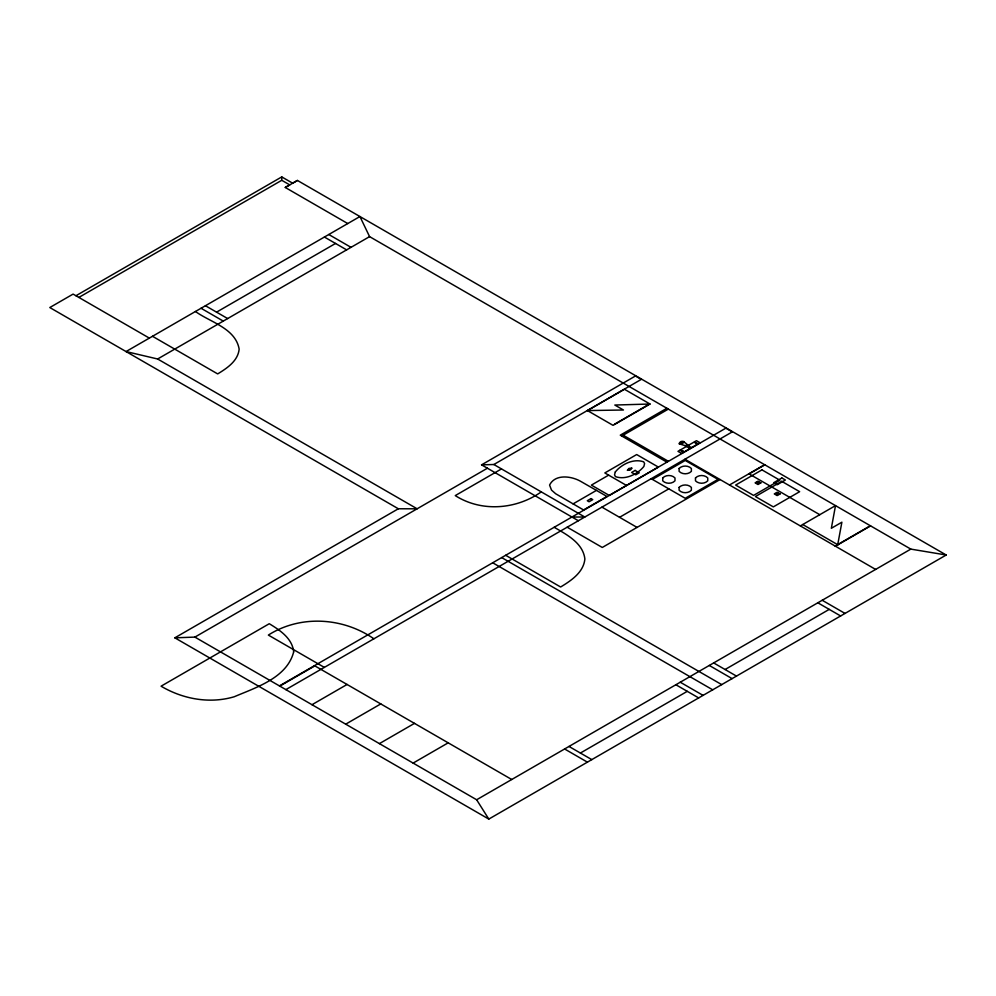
<?xml version="1.0" encoding="UTF-8"?>
<svg xmlns="http://www.w3.org/2000/svg" width="996" height="996" viewBox="0 0 996 996"><rect width="100%" height="100%" fill="white"/><g stroke="black" fill="none" stroke-linecap="round" stroke-linejoin="round"><path stroke-width="1.49" d="M837.673 544.899L841.881 522.203L831.349 528.278L835.507 505.619L800.386 525.888M347.753 223.552L285.267 187.472L289.724 184.883L281.756 180.288L281.756 176.915L75.945 295.737M78.871 297.418L281.756 180.288M285.267 187.472L297.431 180.45L946.2 555.009L488.799 819.086L174.835 637.826L398.35 508.769L417.125 508.807L157.629 358.996L126.044 351.563L359.93 216.53L369.578 236.625L910.817 549.107L946.2 555.009M216.543 312.146L335.515 243.46M157.629 358.996L369.578 236.625M481.566 464.846L635.46 375.99L641.312 379.376L493.854 464.51L481.566 464.846L578.377 520.734M174.835 637.826L194.892 637.104L487.418 468.22M587.466 410.576L624.417 389.249L650.015 404.027L613.063 425.354L587.466 410.576L623.434 410.003L614.818 405.036L650.015 404.027M501.486 468.917L455.259 495.597C481.516 512.342 516.202 509.529 541.264 491.887M614.47 424.246L648.085 404.837M666.884 408.26L620.271 435.165L666.959 462.169M621.741 436.011L668.341 409.107M608.656 475.142L591.387 485.114L609.253 495.423L658.356 467.074L636.681 454.55L604.833 472.938L626.521 485.45M573.061 503.901L596.455 490.393L606.975 496.469L583.581 509.964L555.681 493.755L551.498 490.082L549.58 485.077C555.233 473.586 572.003 476.063 581.328 481.728L596.455 490.393M685.335 445.81L686.916 444.901M686.456 446.457L677.965 451.35L681.538 453.417L700.026 442.734L696.453 440.68L688.037 445.548M279.428 685.908L725.835 428.168L732.272 431.891L285.852 689.618M279.789 686.12L314.885 665.851M652.48 479.375L685.236 460.463L717.992 479.375L685.236 498.286L651.247 478.74M619.549 517.31L668.789 488.874M311.997 704.707L347.118 684.439M720.071 479.537L602.281 547.464L567.185 527.195M729.508 484.977L764.617 464.709M764.816 464.833L749.104 473.897L819.77 514.695M345.724 724.154L380.821 703.898M379.426 743.614L414.523 723.345M413.116 763.085L448.237 742.804M835.171 546.069L870.267 525.813M835.507 546.144L870.604 525.876M194.892 637.104L476.648 799.763L910.817 549.107M580.407 753.038L687.277 691.336M725.076 669.511L829.232 609.378M297.431 180.45L292.65 183.189L281.756 176.915M571.941 517.024L584.814 517.024L493.854 464.51M694.586 441.763L698.146 443.818M328.792 234.508L351.015 247.344M691.598 447.602C687.663 446.619 682.509 436.97 678.961 443.718L684.987 445.61L690.016 448.511M324.397 237.036L346.633 249.871M679.895 450.242L683.53 452.271M802.751 524.531L837.848 544.787M684.899 459.231L875.621 569.426M623.322 435.289L668.416 461.322M822.21 600.264L845.019 613.424M817.828 602.792L840.636 615.964M601.945 507.138L637.104 527.432M205.425 305.722L227.648 318.558M201.043 308.262L223.266 321.098M195.453 311.487C210.206 322.231 235.504 328.219 239.152 349.11C238.007 360.975 227.013 368.221 217.676 373.911L152.5 336.287M554.187 527.27C566.712 534.64 583.009 542.92 584.876 558.993C583.581 572.401 571.169 580.593 560.624 587.005L505.669 555.282M713.671 662.925L736.48 676.097M149.338 338.105L73.094 294.094L49.8 307.54L398.35 508.769M709.289 665.453L732.097 678.625M501.685 557.586L721.714 684.613M492.684 562.777L712.713 689.817M680.256 682.21L703.076 695.382M675.873 684.75L698.682 697.922M568.99 746.452L591.811 759.624M373.898 638.785C342.985 617.383 300.481 614.669 268.347 635.075L324.347 667.407M564.608 748.98L587.416 762.152M314.475 665.664L511.745 779.507M476.648 799.776L488.799 819.086M631.8 468.157L630.244 470.025L627.343 470.311L628.912 468.431L631.8 468.157M630.841 468.618L628.289 469.851L630.841 468.618M679.87 443.718C686.406 443.469 684.576 438.788 679.87 443.718M293.671 651.882C287.097 677.753 256.37 687.34 234.234 696.752C209.683 704.048 182.853 699.105 161.066 686.194L269.269 623.72C279.876 630.169 292.363 638.399 293.671 651.882M615.291 471.967L614.544 474.868L615.466 476.623C625.376 480.197 637.452 474.357 643.864 466.489L644.599 463.588L643.677 461.845C633.767 458.26 621.691 464.099 615.291 471.967M662.726 477.943L662.726 480.819C665.751 484.056 671.976 484.056 674.989 480.819L674.989 477.943C671.964 474.706 665.764 474.706 662.726 477.943M679.11 468.481L679.11 471.357C682.135 474.606 688.348 474.606 691.373 471.357L691.373 468.481C688.348 465.244 682.135 465.244 679.11 468.481M679.11 487.393L679.11 490.269C682.135 493.518 688.348 493.518 691.373 490.269L691.373 487.393C688.348 484.156 682.135 484.156 679.11 487.393M695.482 477.943L695.482 480.819C698.507 484.056 704.732 484.056 707.758 480.819L707.758 477.943C704.72 474.706 698.52 474.706 695.482 477.943M778.835 493.916L777.179 494.863L775.523 493.916L777.179 492.958L778.835 493.916M759.649 482.836L757.993 483.795L756.338 482.836L757.993 481.877L759.649 482.836M760.894 482.836L757.993 484.517L755.105 482.836L757.993 481.168L760.894 482.836M780.08 493.916L777.179 495.585L774.278 493.916L777.179 492.236L780.08 493.916M695.893 443.357C693.901 443.481 697.337 442.087 695.893 443.357M681.837 451.076L682.945 450.914L681.837 451.076M635.137 470.423L631.626 472.44L635.747 474.818L639.258 472.789L635.137 470.423M590.989 498.598L587.279 500.739L589.047 501.76L592.757 499.619L590.989 498.598M761.965 469.875L735.646 485.064L753.574 495.41L779.893 480.221L761.965 469.875M781.872 477.98L773.693 482.711L777.191 484.741L785.383 480.01L781.872 477.98M781.723 481.342L755.404 496.543L773.332 506.889L799.651 491.688L781.723 481.342"/></g></svg>
